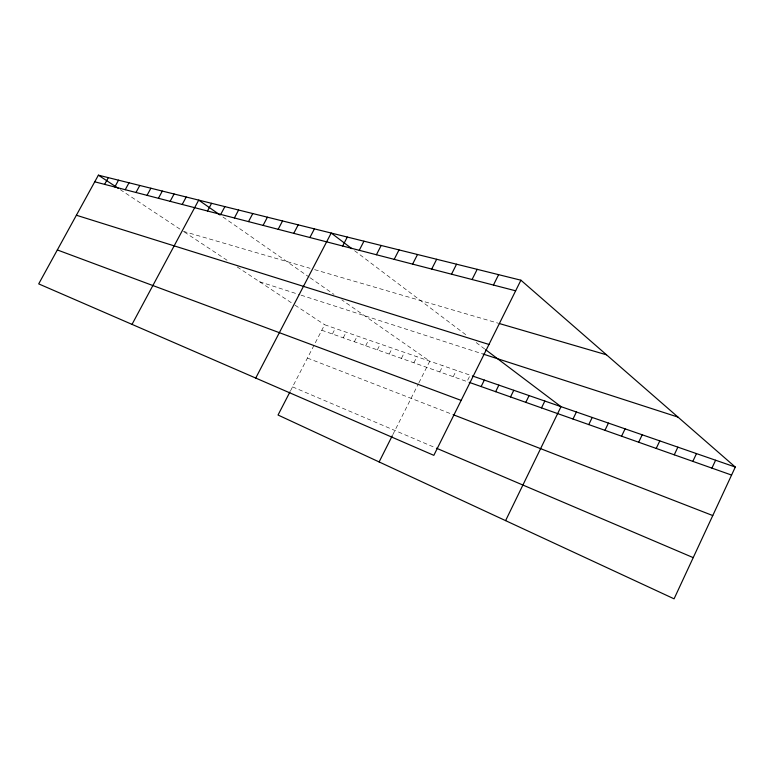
<?xml version="1.0" encoding="UTF-8"?>
<svg xmlns="http://www.w3.org/2000/svg" width="774" height="774" viewBox="0 0 774 774"><rect width="100%" height="100%" fill="white"/><g stroke="black" fill="none" stroke-linecap="round" stroke-linejoin="round"><path stroke-width="0.58" stroke-dasharray="3.87 2.9" d="M453.216 376.696L456.37 370.388M439.787 371.946L442.902 365.725M392.815 434.688L418.376 383.836M418.898 382.801L429.773 361.168L341.818 299.867M413.897 362.793L416.954 356.727M389.225 354.086L392.234 348.165M401.416 358.391L404.444 352.393M377.335 349.877L380.305 344.033M354.347 341.75L357.269 336.051M365.705 345.765L368.656 339.989M343.25 337.832L346.142 332.191M290.492 390.899L324.625 324.732L470.176 375.177L466.993 381.563L321.781 330.246M332.394 333.991L335.258 328.418M183.341 231.339L310.113 268.326M314.573 269.633L498.001 323.145M259.59 281.746L299.944 294.797M301.076 295.165L483.257 354.095M307.433 358.052L450.952 413.819M292.562 386.884L434.301 447.285M120.231 189.62L180.477 229.452M184.299 231.977L228.543 261.225M237.192 266.943L293.104 303.901M295.058 305.188L324.625 324.732M222.98 217.03L309.242 277.16M310.2 277.827L334.01 294.43M354.589 250.718L467.041 335.674M476.194 342.582L484.688 348.997"/><path stroke-width="1.16" d="M520.912 280.207L433.837 455.344L38.7 283.884L98.385 175.176L520.912 280.207L735.3 467.051L674.077 598.824L278.04 415.028L289.969 391.905M711.925 468.115L715.602 460.23M692.827 461.372L696.474 453.603M674.26 454.812L677.869 447.149M656.217 448.436L659.796 440.89M638.666 442.235L642.207 434.794M621.58 436.197L625.092 428.864M604.958 430.315L608.432 423.088M588.772 424.597L592.207 417.467M573.002 419.024L576.407 411.991M505.596 520.631L561.015 406.66L485.637 349.713M541.5 407.898L544.848 401.048M525.798 402.345L529.106 395.601M510.511 396.946L513.791 390.289M495.631 391.683L498.872 385.123M481.128 386.555L484.34 380.082M493.435 285.055L498.62 274.664M379.125 461.943L392.292 435.733M472.072 279.52L477.19 269.333M451.513 274.199L456.554 264.205M431.699 269.062L436.671 259.271M412.61 264.118L417.515 254.501M394.189 259.348L399.026 249.905M376.416 254.743L381.185 245.474M359.252 250.302L363.954 241.188M342.659 246.006L347.294 237.047M309.9 237.521L314.408 228.872M255.739 378.06L331.195 233.051L351.841 248.648M293.752 233.342L298.203 224.847M278.156 229.298L282.549 220.958M263.083 225.398L267.417 217.194M248.502 221.616L252.779 213.556M234.387 217.968L238.605 210.035M207.48 210.992L211.592 203.32M220.725 214.427L224.886 206.619M132.025 324.374L198.705 200.118L220.116 215.037M182.209 204.452L186.215 197.012M158.418 198.289L162.317 191.072M170.135 201.327L174.092 193.993M147.041 195.338L150.891 188.227M125.243 189.698L129.006 182.79M135.982 192.474L139.794 185.47M104.635 184.357L108.312 177.643M114.794 186.989L118.519 180.178M94.747 181.803L515.639 290.801M499.143 323.484L606.506 354.811M76.394 215.24L488.965 344.459M483.257 354.095L677.966 417.089M472.353 375.932L735.3 467.051M469.17 382.327L731.575 475.062M57.334 249.944L461.149 400.4M453.1 414.651L712.767 515.552M436.42 448.185L693.223 557.628M98.385 175.176L118.277 188.324"/></g></svg>
